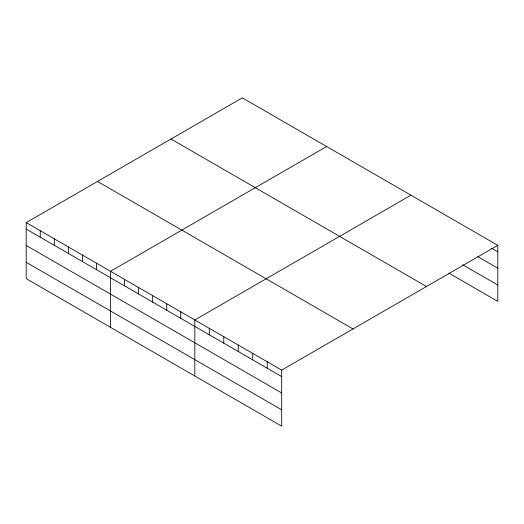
<?xml version="1.0" encoding="UTF-8"?>
<svg xmlns="http://www.w3.org/2000/svg" width="524" height="524" viewBox="0 0 524 524"><rect width="100%" height="100%" fill="white"/><g stroke="black" fill="none" stroke-linecap="round" stroke-linejoin="round"><path stroke-width="0.79" d="M26.2 222.615L281.683 370.114L281.683 426.156L26.2 278.657L26.2 222.615L242.317 97.844L497.8 245.343L497.8 301.385L448.852 273.122M326.629 146.517L110.512 271.288L110.512 327.336M410.934 195.19L194.817 319.968L194.817 376.009M281.683 370.114L497.8 245.343M491.597 248.225L497.8 251.808M477.809 256.629L497.8 268.17M462.64 264.725L497.8 285.023M171.001 139.017L426.484 286.517M97.516 181.442L352.999 328.941M26.2 229.086L281.683 376.586M26.2 245.442L281.683 392.948M26.2 262.301L281.683 409.801M267.201 361.756L267.201 368.228M252.725 353.399L252.725 359.87M238.25 345.041L238.25 351.512M223.774 336.683L223.774 343.154M209.292 328.325L209.292 334.797M180.767 311.852L180.767 318.323M166.717 303.743L166.717 310.208M152.661 295.628L152.661 302.099M138.611 287.519L138.611 293.984M124.561 279.403L124.561 285.875M96.455 263.179L96.455 269.65M82.406 255.064L82.406 261.535M68.356 246.955L68.356 253.419M54.306 238.839L54.306 245.311M40.25 230.73L40.25 237.195"/></g></svg>
